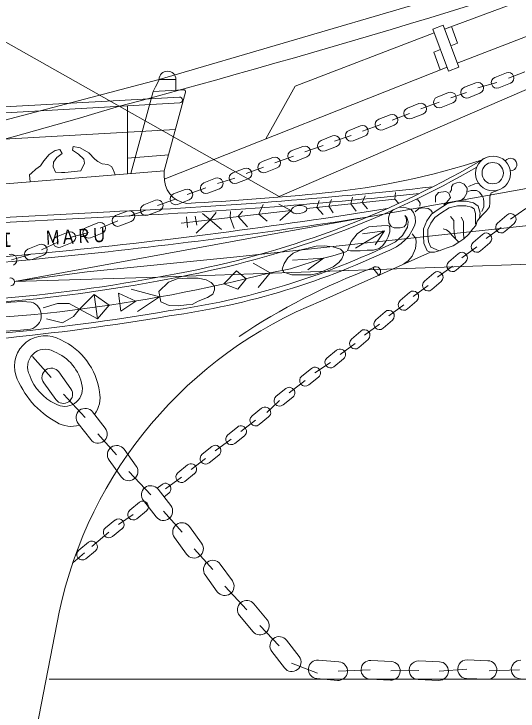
# Model space of a CAD drawing. Units: millimetres, scale not verified. Extents: x -51050 to 51050, y -29700 to 29700.
# Drawn here: x 28345 to 33234, y -18998 to -12239 of the extents above; entities that cross this region are included whole.
import ezdxf
from ezdxf.enums import TextEntityAlignment as Align

# ---------------------------------------------------------------- set-up
doc = ezdxf.new("R2010")
doc.units = ezdxf.units.MM
doc.header["$LTSCALE"] = 100
doc.layers.add('0-0_GL', color=7, linetype='Continuous', lineweight=18)
doc.layers.add('0-3_keijou', color=7, linetype='Continuous', lineweight=18)
doc.styles.add('ＭＳ ゴシック', font='')
doc.styles.get('ＭＳ ゴシック').set_extended_font_data('MS Gothic')

msp = doc.modelspace()

# ---------------------------------------------------------------- linework, layer by layer
at = {"layer": '0-0_GL'}
msp.add_line((28686.3, -18688.6), (43728.6, -18688.6), dxfattribs=at)
at = {"layer": '0-3_keijou'}
for p, q in [((13116.5, -3975.9), (30918.2, -14008.8)), ((32644.5, -12717.5), (36197.5, -11332.6)), ((30918.2, -14008.8), (36380.3, -11641)), ((32406.9, -12385.9), (32507.2, -12348.6)), ((32507.2, -12348.6), (32658.9, -12756.3)), ((32587, -12362.2), (32646.9, -12523.4)), ((32406.9, -12385.9), (32558.6, -12793.6)), ((32581.3, -12547.8), (32646.9, -12523.4)), ((32415.4, -12609.5), (32481, -12585.1)), ((32415.4, -12609.5), (32479.6, -12782.1)), ((29802.5, -13841), (32544.7, -12756.4)), ((32558.6, -12793.6), (32658.9, -12756.3)), ((33008.7, -12854.4), (33120.5, -12810.7)), ((33299.6, -12801.7), (33140.2, -12861)), ((32713.2, -12950.7), (32825, -12907)), ((33028.4, -12904.7), (32844.6, -12957.3)), ((29988.9, -12973.7), (29694.4, -12990.1)), ((33048.1, -12955), (33159.8, -12911.3)), ((29478.8, -13786.4), (29694.4, -12990.1)), ((29803.3, -13759.9), (30009.3, -12998.9)), ((32448.8, -13045.6), (32560.6, -13001.9)), ((32732.9, -13001), (32580.3, -13052.1)), ((32752.5, -13051.3), (32864.3, -13007.6)), ((29953.6, -13101.9), (28206.4, -13200)), ((29950.5, -13045.9), (28254, -13139.6)), ((32160, -13152.7), (32271.8, -13109)), ((32468.5, -13095.8), (32291.5, -13159.3)), ((32488.2, -13146.1), (32599.9, -13102.4)), ((29447.5, -13130.3), (29447.5, -13789)), ((31882.1, -13261.1), (31993.9, -13217.4)), ((32179.7, -13203), (32013.5, -13267.7)), ((32199.4, -13253.3), (32311.1, -13209.6)), ((31901.8, -13311.4), (31726.1, -13374.9)), ((29911.2, -13361.1), (28126.9, -13460.5)), ((31594.7, -13368.3), (31706.5, -13324.6)), ((31921.4, -13361.7), (32033.2, -13318)), ((31323.5, -13466.1), (31435.2, -13422.4)), ((31614.4, -13418.6), (31454.9, -13472.7)), ((31634, -13468.8), (31745.8, -13425.1)), ((31343.1, -13516.4), (31166.4, -13574.7)), ((31034.9, -13568.1), (31146.7, -13524.4)), ((31362.8, -13566.7), (31474.6, -13523)), ((29845.5, -13604), (29447.5, -13636.8)), ((30744.9, -13674.8), (30856.7, -13631.1)), ((31054.6, -13618.4), (30876.3, -13681.4)), ((31074.3, -13668.6), (31186, -13624.9)), ((30466.2, -13780.4), (30577.9, -13736.7)), ((30764.6, -13725.1), (30597.6, -13787)), ((30784.2, -13775.4), (30896, -13731.7)), ((30187.2, -13876.5), (30299, -13832.8)), ((30485.8, -13830.7), (30318.7, -13883.1)), ((30505.5, -13880.9), (30617.3, -13837.2)), ((29892.9, -13984.8), (30004.7, -13941.1)), ((30206.9, -13926.8), (30024.3, -13991.4)), ((30226.6, -13977.1), (30338.3, -13933.4)), ((29605.3, -14090), (29717, -14046.3)), ((29912.6, -14035.1), (29736.7, -14096.6)), ((29932.3, -14085.4), (30044, -14041.7)), ((31185.2, -14126), (32037.3, -14034.1)), ((31611.2, -14080), (31629.7, -14016.7)), ((31723.1, -14068), (31750.9, -14003.2)), ((31611.2, -14080), (31665, -14150.3)), ((31723.1, -14068), (31772.2, -14130.1)), ((33160.5, -14229.4), (33309.7, -14125.1)), ((29331.3, -14194.6), (29443, -14150.9)), ((29624.9, -14140.3), (29462.7, -14201.2)), ((29644.6, -14190.6), (29756.3, -14146.9)), ((29965.7, -14266.2), (31034.7, -14145.9)), ((33034.8, -14268.3), (33124.8, -14188.9)), ((29350.9, -14244.9), (29179.6, -14315)), ((29370.6, -14295.2), (29482.4, -14251.5)), ((30016.9, -14205.4), (30028.4, -14311.2)), ((30101.6, -14200.8), (30120.1, -14287.5)), ((29048.2, -14308.5), (29159.9, -14264.8)), ((32924.3, -14416.9), (33070.5, -14308.8)), ((33106.2, -14349.3), (33196.2, -14269.9)), ((28758.1, -14398.7), (28869.8, -14355)), ((29067.8, -14358.7), (28889.5, -14405.3)), ((29087.5, -14409), (29199.2, -14365.3)), ((31655.9, -14511), (31939.3, -14341.1)), ((32798.6, -14455.8), (32888.6, -14376.4)), ((28777.7, -14449), (28612.5, -14526.3)), ((28797.4, -14499.3), (28909.1, -14455.6)), ((32870.1, -14536.8), (32960.1, -14457.4)), ((28481.1, -14519.7), (28592.8, -14476)), ((32688.2, -14604.4), (32834.4, -14496.3)), ((28500.7, -14570), (28319.7, -14623.1)), ((28520.4, -14620.3), (28632.1, -14576.6)), ((32562.5, -14643.3), (32652.5, -14563.9)), ((31348.3, -14608.5), (31027.2, -14710)), ((32633.9, -14724.3), (32723.9, -14644.9)), ((30828.2, -14750.3), (31027.2, -14710)), ((31824.1, -14700.4), (31883.9, -14773.7)), ((32452, -14791.9), (32598.2, -14683.8)), ((32326.3, -14830.8), (32416.3, -14751.4)), ((32397.8, -14911.8), (32487.8, -14832.4)), ((29750.8, -14931.8), (29768.3, -15030.2)), ((32215.9, -14979.4), (32362, -14871.3)), ((29123.8, -14958.6), (29155.5, -15195)), ((29360.4, -14946.4), (29382.3, -15121.9)), ((32090.2, -15018.3), (32180.1, -14938.9)), ((31979.7, -15166.9), (32125.9, -15058.8)), ((32161.6, -15099.3), (32251.6, -15019.9)), ((31854, -15205.8), (31944, -15126.4)), ((31743.5, -15354.4), (31889.7, -15246.3)), ((31925.4, -15286.8), (32015.4, -15207.4)), ((31617.8, -15393.2), (31707.8, -15313.9)), ((31689.3, -15474.2), (31779.3, -15394.9)), ((31507.4, -15541.8), (31653.6, -15433.7)), ((31380.1, -15575.1), (31473.5, -15499.8)), ((28706.9, -15763.3), (28525.9, -15561.7)), ((31447.8, -15659.2), (31541.3, -15583.9)), ((31135.7, -15751.8), (31229.2, -15676.5)), ((31263.1, -15718.6), (31413.9, -15617.1)), ((28779.9, -15710.7), (28896.9, -15872.9)), ((31015, -15913), (31169.6, -15793.8)), ((31203.5, -15835.9), (31296.9, -15760.6)), ((28633.9, -15816), (28750.9, -15978.2)), ((30887.6, -15946.2), (30981.1, -15870.9)), ((29037.2, -16153.2), (28823.9, -15925.5)), ((30796.1, -16103.9), (30921.5, -15988.2)), ((30955.4, -16030.3), (31048.8, -15955)), ((30653.8, -16137.1), (30747.2, -16061.8)), ((29108.3, -16098), (29231.1, -16255.9)), ((30721.5, -16221.2), (30815, -16145.9)), ((28966.2, -16208.5), (29089, -16366.4)), ((30545.8, -16286.3), (30687.7, -16179.2)), ((30418.5, -16319.5), (30511.9, -16244.2)), ((29341, -16512.7), (29160, -16311.1)), ((30486.2, -16403.6), (30579.7, -16328.3)), ((30297.5, -16475.3), (30452.3, -16361.5)), ((29414, -16460.1), (29531, -16622.3)), ((30170.2, -16508.5), (30263.6, -16433.2)), ((30062.7, -16654.4), (30204, -16550.6)), ((30237.9, -16592.6), (30331.4, -16517.3)), ((29268, -16565.3), (29385, -16727.6)), ((29935.4, -16687.6), (30028.9, -16612.3)), ((29671.3, -16902.6), (29458, -16674.9)), ((29814.4, -16843.4), (29969.3, -16729.6)), ((30003.2, -16771.7), (30096.6, -16696.4)), ((29733.7, -16837.7), (29781.3, -16800.7)), ((29742.4, -16847.4), (29865.2, -17005.2)), ((29800.7, -16922.4), (29847.5, -16886)), ((29600.3, -16957.9), (29723.1, -17115.8)), ((29468.6, -17049.6), (29561.9, -16974.2)), ((29358.9, -17189.1), (29502.5, -17091.6)), ((29536.4, -17133.6), (29629.8, -17058.2)), ((29975.1, -17262.1), (29794.1, -17060.5)), ((29231.6, -17222.5), (29324.9, -17147.1)), ((29299.5, -17306.5), (29392.8, -17231.1)), ((30048.1, -17209.4), (30165.1, -17371.7)), ((29100.7, -17403.4), (29265.5, -17264.5)), ((28973.4, -17436.8), (29066.8, -17361.4)), ((29902.1, -17314.7), (30019.1, -17476.9)), ((30273.1, -17625.9), (30092.1, -17424.3)), ((28914.6, -17562.4), (29030.3, -17464.9)), ((29041.3, -17520.8), (29134.6, -17445.4)), ((30346.1, -17573.2), (30463.1, -17735.5)), ((30200.1, -17678.5), (30317.1, -17840.7)), ((30603.4, -18015.8), (30390.1, -17788.1)), ((30672.8, -17958.5), (30800.1, -18112.7)), ((28445.7, -19776.9), (28783.4, -18039.1)), ((30534, -18073.1), (30661.3, -18227.3)), ((30917.5, -18366.3), (30730.7, -18170)), ((30989, -18311.5), (31110.6, -18470.2)), ((30846.1, -18421), (30967.8, -18579.7)), ((31297.9, -18503.8), (31497.2, -18521.2)), ((31805.7, -18508.3), (32005.4, -18518.5)), ((32271.4, -18512.4), (32471.3, -18520.3)), ((32741.6, -18502), (32941.4, -18509.9)), ((31290.3, -18629), (31036.9, -18533.3)), ((31801.1, -18598.2), (31489.3, -18610.9)), ((32271.7, -18603.2), (32000.8, -18608.4)), ((32738, -18591.9), (32467.7, -18610.2)), ((33247.7, -18598.3), (32952.1, -18607.9)), ((31282.2, -18683.1), (31481.5, -18700.5)), ((31796.5, -18688.1), (31996.2, -18698.3)), ((32264.4, -18692.3), (32464.2, -18700.1)), ((32734.5, -18681.9), (32934.4, -18689.7))]:
    msp.add_line(p, q, dxfattribs=at)
for points in [[(32521.4, -12386.6), (36095.2, -11057.5), (40351.6, -9445.5)], [(28116.4, -13306.2), (29752.9, -12874.4), (33526.9, -11767), (35240.4, -11233.9), (36064.6, -10975.2)], [(30788.8, -13450.9), (31073.5, -12940.9), (32421.1, -12423.9)], [(29803.3, -13804.4), (29803.3, -13759.9), (23927.9, -14240.5), (20517.6, -14439.4), (20517.6, -12604.8)], [(29694.4, -12990.1), (29717.3, -12945.6), (29735.8, -12911.5), (29752.9, -12874.4), (29915.6, -12874.4), (29915.6, -12977.7)], [(28350.5, -14832.2), (30919.3, -14361), (37061.5, -13259.6)], [(28918.9, -13523.9), (28914.1, -13559), (28969.6, -13598.6), (29021.4, -13646), (29027.6, -13686.8), (28994.4, -13761.8), (28840, -13777.8), (28805.5, -13777.8), (28749, -13774.4), (28725.7, -13720.5), (28728.1, -13676.9), (28762.1, -13629.7), (28811, -13591.6), (28790.8, -13554.3), (28743.1, -13563.9), (28687.2, -13602), (28635.8, -13664.5), (28602, -13710.6), (28556.2, -13744.8), (28514, -13783), (28496.8, -13798.5), (28501.2, -13866.4)], [(28918.9, -13523.9), (28986.8, -13536.8), (29070, -13585.1), (29130.8, -13645.9), (29158.3, -13671), (29199.4, -13691.3), (29255.6, -13700.6), (29290.3, -13719.4), (29307.9, -13747.3), (29326.5, -13798.9)], [(28350.5, -14832.2), (29055.8, -14741), (30507.5, -14595.5), (33849.1, -14235.1), (37310, -13879.4)], [(32669.3, -13871.6), (32640.1, -13876.1), (32603.5, -13889.3), (32588.9, -13915.6), (32587.5, -13944.8), (32572.9, -13969.6)], [(32669.3, -13871.6), (32712, -13888.3), (32739.6, -13929.8), (32736.2, -13976.4), (32712, -14021.4), (32693, -14038.6), (32680.9, -14043.8)], [(32753.5, -13912.5), (32815.7, -13884.9), (32848.5, -13881.4)], [(32046.7, -13971.5), (32037.3, -14034.1), (32075.9, -14076.2)], [(33033.2, -13950.2), (32973.3, -13974.2), (32958.5, -14013.7), (32958.5, -14070.4), (32956, -14109.8), (32926.4, -14146.8), (32896.8, -14181.3), (32861, -14218.6), (32837.2, -14248.4), (32823.6, -14291), (32796.5, -14323.9), (32753.9, -14378.1), (32707.4, -14420.7), (32660.6, -14451.1), (32602.8, -14486.6), (32546.6, -14507.9), (32509.8, -14521.4), (32467.2, -14536.9), (32422.6, -14548.5), (32386.1, -14550.1)], [(32432, -14064.6), (32433.8, -14007.5), (32463.1, -13969.5), (32534, -13959.2), (32561.6, -13978.2), (32577.2, -14017.9), (32558.2, -14043.8), (32537.4, -14069.7), (32515, -14088.7)], [(32881.7, -14154.3), (32900.3, -14109.6), (32900.3, -14065), (32898.4, -14029.6), (32885.4, -14001.7), (32861.2, -13966.4), (32829.6, -13951.5), (32809.1, -13951.5), (32777.5, -13951.5), (32745.8, -13960.8)], [(31306.5, -14048.9), (31281.1, -14115.6), (31344.1, -14183.6)], [(32861, -14218.6), (32865.7, -14172), (32847, -14102.1), (32800.4, -14069.4), (32730.4, -14055.4), (32641.7, -14055.4), (32548.4, -14078.7), (32459.8, -14134.7), (32394.5, -14181.3), (32347.8, -14246.6), (32315.2, -14321.2), (32315.2, -14391.2), (32319.8, -14461.1), (32352.5, -14535.7), (32386.1, -14550.1), (31321.9, -15023.9)], [(31425.3, -14038), (31399.4, -14102.9), (31441.2, -14169.2)], [(32282.1, -14104), (32283.5, -14074.8), (32273.3, -14057.3), (32261.6, -14041.2), (32251.4, -14041.2)], [(30760.9, -14086), (30721.1, -14181.2), (30799.3, -14247.3)], [(30914.6, -14082.4), (31034.7, -14145.9), (30923.9, -14242.5)], [(32152.8, -14242.7), (32149.9, -14276.6), (32129.2, -14303.1), (32090.1, -14313.4), (32033.3, -14313.4), (32004.2, -14300.1), (31980.5, -14263.2), (31977.8, -14215.6), (31989.7, -14172), (32022.7, -14137.5), (32073.8, -14115.3), (32127.2, -14113.9), (32194.6, -14131), (32218.3, -14164.1), (32236.9, -14207.7), (32238.2, -14259.2), (32228.8, -14294.5), (32204.6, -14341.8), (32172.9, -14394.6), (32139, -14430.6), (32101, -14466.5), (32054.3, -14496.8)], [(32235.3, -14158), (32267.7, -14129), (32308.6, -14120.5), (32363.2, -14125.6), (32388.7, -14142.6), (32400.7, -14161.4), (32402.4, -14166.5)], [(32820.1, -14175.7), (32807.8, -14129.5), (32782.3, -14111.7), (32725.9, -14100.4), (32647.3, -14100.4), (32566.3, -14120.6), (32484.9, -14172.1), (32426.7, -14213.6), (32387.2, -14269), (32360.2, -14330.6), (32360.2, -14389.7), (32364.2, -14450.3), (32386.6, -14501.4), (32468.4, -14536.5)], [(26643.7, -14305.6), (27942, -14229.7), (29273.5, -14157.3)], [(30112.5, -14365.2), (30246.5, -14234.6), (30174.2, -14174.9)], [(30305.9, -14162.9), (30246.5, -14234.6), (30359.2, -14328.4)], [(30446.5, -14153.4), (30441.2, -14212.7), (30481.6, -14319.2)], [(30562.2, -14149.9), (30518.5, -14204), (30609.4, -14302.6)], [(32046.3, -14448.8), (32113.1, -14386.6), (32162.9, -14305.1), (32167.5, -14255.3), (32153.9, -14212.3), (32135.8, -14191.9), (32147.7, -14214), (32152.8, -14242.7)], [(32820.1, -14175.7), (32820.1, -14217.3), (32820.1, -14264.4), (32823.6, -14291)], [(26645.8, -14354.9), (27944.1, -14279), (29275.6, -14206.6)], [(32577, -14202.2), (32610.2, -14242.1), (32610.2, -14295.3), (32612.5, -14361.8), (32630.2, -14423.9), (32660.6, -14451.1)], [(32681.2, -14211.1), (32705.6, -14251), (32705.6, -14297.5), (32705.6, -14359.6), (32707.4, -14420.7)], [(32508.7, -14323.4), (32538.4, -14331.1), (32570.4, -14353.9), (32594.8, -14387.5), (32630.2, -14423.9)], [(31848.6, -14477), (31939.3, -14341.1), (31723.9, -14371.3)], [(32206.3, -14372.8), (32243.8, -14415.4), (32247.2, -14452.9), (32238.7, -14514.2), (32206.3, -14589.2), (32167.1, -14631.9), (32124.5, -14660.8)], [(28350.5, -14832.7), (29741.7, -14792.9), (34925.4, -14611.8), (37516.1, -14536.6)], [(31348.3, -14608.5), (31438.4, -14585.7), (31511.2, -14561.9), (31574.1, -14540.9)], [(30663.8, -14656.9), (30828.2, -14750.3), (30714.2, -14891.1)], [(31046.1, -14625.1), (31348.3, -14608.5), (31194.9, -14719.5)], [(29750.8, -14931.8), (29842.9, -14840.3), (29927.1, -14807.7), (30025, -14799.5), (30131, -14799.5), (30209.8, -14815.8), (30256, -14843), (30288.6, -14878.3), (30288.6, -14913.6), (30272.3, -14957.1), (30220.7, -14987), (30131, -15025), (30073.9, -15054.9), (30019.5, -15060.3), (29938, -15068.5), (29851, -15065.8), (29768.3, -15030.2)], [(29481, -14909.1), (29755.3, -14983.4), (29542.7, -15122.6)], [(28981.7, -15102.6), (29123.8, -14958.6), (29268.7, -15063.1)], [(29360.4, -14946.4), (29527.8, -15022.6), (29382.3, -15121.9)], [(28175.6, -15052.3), (28316.1, -15032.4), (28429, -15026.1), (28511.9, -15032.4)], [(28981.7, -15102.6), (28879, -15047.7), (28767.4, -15047.7), (28628, -15087.6)], [(28981.7, -15102.6), (29155.5, -15195), (29268.7, -15063.1)], [(28981.7, -15102.6), (28922.8, -15171.2), (28815.2, -15234.9), (28659.8, -15195.1)], [(28213.3, -15314.8), (28308.1, -15312), (28409.5, -15306.3), (28505.2, -15294.9)]]:
    msp.add_lwpolyline(points, dxfattribs=at)
for points in [[(31580, -14532.8), (31616.1, -14445.7), (31673.2, -14370.6), (31727.4, -14331.5), (31787.5, -14304.4), (31862.6, -14298.4), (31910.8, -14292.4), (31967.9, -14289.4), (31985.9, -14295.4), (31988.9, -14319.5), (31988.9, -14352.5), (31973.9, -14400.6), (31952.8, -14445.7), (31919.8, -14487.8), (31886.7, -14514.8), (31832.6, -14529.8), (31769.4, -14529.8), (31703.3, -14535.8), (31661.2, -14535.8), (31610.1, -14535.8)], [(30946, -14714.9), (30965.1, -14657.5), (31001, -14604.9), (31051.3, -14557.1), (31130.2, -14526), (31197.2, -14509.3), (31276.2, -14490.1), (31352.8, -14487.7), (31438.9, -14497.3), (31513.1, -14521.2), (31539.4, -14547.5), (31541.8, -14576.2), (31525, -14614.5), (31496.3, -14648), (31441.3, -14691), (31388.7, -14712.6), (31336, -14736.5), (31288.2, -14755.6), (31228.3, -14767.6), (31161.3, -14767.6), (31111.1, -14767.6), (31039.3, -14767.6), (30991.4, -14753.2), (30962.7, -14743.6)], [(30598.3, -14807), (30503.6, -14731), (30380.4, -14857.3), (30515.4, -14908.9)]]:
    msp.add_lwpolyline(points, close=True, dxfattribs=at)
for centre, radius in [((32991.3, -13786.1), 169.4), ((32988.2, -13782.9), 103.7)]:
    msp.add_circle(centre, radius, dxfattribs=at)
for centre, radius, start, end in [((5357.1, 76769.9), 93055.6, 284.95266, 288.80786), ((29834.2, -12876.3), 81.4, 1.36618, 178.63382), ((33140.2, -12861), 54, 291.35572, 111.35572), ((32844.6, -12957.3), 54, 291.35572, 111.35572), ((33028.4, -12904.7), 54, 111.35572, 291.35572), ((29990, -12993.6), 20, 344.8557, 93.18837), ((32732.9, -13001), 54, 111.35572, 291.35572), ((32580.3, -13052.1), 54, 291.35572, 111.35572), ((29952, -13073.9), 28, 273.18837, 93.18837), ((32291.5, -13159.3), 54, 291.35572, 111.35572), ((32468.5, -13095.8), 54, 111.35572, 291.35572), ((14267.4, 37556.6), 52892.6, 279.16799, 286.58779), ((32179.7, -13203), 54, 111.35572, 291.35572), ((32013.5, -13267.7), 54, 291.35572, 111.35572), ((31901.8, -13311.4), 54, 111.35572, 291.35572), ((31614.4, -13418.6), 54, 111.35572, 291.35572), ((31726.1, -13374.9), 54, 291.35572, 111.35572), ((31454.9, -13472.7), 54, 291.35572, 111.35572), ((31343.1, -13516.4), 54, 111.35572, 291.35572), ((31054.6, -13618.4), 54, 111.35572, 291.35572), ((31166.4, -13574.7), 54, 291.35572, 111.35572), ((28283.1, -5825.4), 9080.8, 281.14109, 300.74094), ((30876.3, -13681.4), 54, 291.35572, 111.35572), ((33160.1, -13699.8), 61.8, 269.01295, 145.14942), ((30764.6, -13725.1), 54, 111.35572, 291.35572), ((30646.8, -6818.7), 7191.7, 275.72346, 288.14763), ((28293, -5859.9), 9080.8, 281.14109, 300.00252), ((30485.8, -13830.7), 54, 111.35572, 291.35572), ((30597.6, -13787), 54, 291.35572, 111.35572), ((30051.9, -13827.9), 249.7, 174.61256, 263.08437), ((30318.7, -13883.1), 54, 291.35572, 111.35572), ((27069, 34955.4), 49162.2, 272.57012, 276.23248), ((30206.9, -13926.8), 54, 111.35572, 291.35572), ((26981.5, 36301.7), 50560.4, 272.60056, 276.01237), ((29912.6, -14035.1), 54, 111.35572, 291.35572), ((30024.3, -13991.4), 54, 291.35572, 111.35572), ((28615.9, 13517.2), 27628.8, 272.91681, 275.70834), ((29736.7, -14096.6), 54, 291.35572, 111.35572), ((29624.9, -14140.3), 54, 111.35572, 291.35572), ((23230.1, 40306.5), 55129, 275.67446, 279.11711), ((29462.7, -14201.2), 54, 291.35572, 111.35572), ((33160.5, -14229.4), 54, 311.41665, 131.41665), ((23224.8, 40253.5), 55129, 275.67446, 278.92058), ((29350.9, -14244.9), 54, 111.35572, 291.35572), ((29067.8, -14358.7), 54, 111.35572, 291.35572), ((29179.6, -14315), 54, 291.35572, 111.35572), ((33070.5, -14308.8), 54, 131.41665, 311.41665), ((28889.5, -14405.3), 54, 291.35572, 111.35572), ((32924.3, -14416.9), 54, 311.41665, 131.41665), ((28777.7, -14449), 54, 111.35572, 291.35572), ((28832.9, -7842), 7346.8, 277.8888, 295.9371), ((32834.4, -14496.3), 54, 131.41665, 311.41665), ((28500.7, -14570), 54, 111.35572, 291.35572), ((28612.5, -14526.3), 54, 291.35572, 111.35572), ((28840.9, -7889.9), 7346.8, 277.8888, 295.9371), ((23443.7, 38074.4), 52886.7, 272.68352, 275.68333), ((28319.7, -14623.1), 54, 291.35572, 111.35572), ((32688.2, -14604.4), 54, 311.41665, 131.41665), ((23438.4, 38021.4), 52886.7, 272.68352, 275.68333), ((32598.2, -14683.8), 54, 131.41665, 311.41665), ((34071.7, -20662.7), 6371.9, 110.65488, 123.78435), ((31854, -14737.1), 47.3, 309.23563, 129.23563), ((26904.9, 524.8), 15613.9, 269.0457, 281.61173), ((26895, 559.3), 15613.9, 269.12389, 281.61173), ((27018.8, 201), 15429, 269.80149, 284.29399), ((28313.2, -14836.6), 37.5, 272.11287, 101.61458), ((32452, -14791.9), 54, 311.41665, 131.41665), ((32362, -14871.3), 54, 131.41665, 311.41665), ((32215.9, -14979.4), 54, 311.41665, 131.41665), ((28474.8, -15162.8), 135.5, 282.94479, 74.13761), ((32877.8, -18910), 4186, 111.82002, 167.99223), ((32125.9, -15058.8), 54, 131.41665, 311.41665), ((26032.7, 7155.8), 22598.3, 271.2545, 279.70253), ((31979.7, -15166.9), 54, 311.41665, 131.41665), ((26040.7, 7107.8), 22598.3, 271.19305, 279.70253), ((31889.7, -15246.3), 54, 131.41665, 311.41665), ((31743.5, -15354.4), 54, 311.41665, 131.41665), ((28647.9, -15656.3), 297.6, 59.42835, 196.84327), ((28533.4, -15990.3), 647.4, 7.60939, 65.7518), ((31653.6, -15433.7), 54, 131.41665, 311.41665), ((28648.2, -15661.2), 171.6, 60.34013, 209.32491), ((28570.2, -15925), 443.9, 10.18174, 68.46705), ((31507.4, -15541.8), 54, 308.85066, 128.85066), ((31413.9, -15617.1), 54, 128.85066, 308.85066), ((28706.9, -15763.3), 90, 35.79843, 215.79843), ((31263.1, -15718.6), 54, 308.85066, 128.85066), ((29170.7, -15441), 862.1, 200.4755, 241.48395), ((28942.2, -15591.2), 469.6, 199.14518, 245.37191), ((31169.6, -15793.8), 54, 128.85066, 308.85066), ((28837.7, -15872.8), 171.5, 237.90076, 8.81209), ((28823.9, -15925.5), 90, 215.79843, 35.79843), ((31015, -15913), 54, 308.85066, 128.85066), ((28901.8, -15959.2), 278.6, 324.07762, 11.2894), ((30921.5, -15988.2), 54, 128.85066, 308.85066), ((29037.2, -16153.2), 90, 37.87646, 217.87646), ((30781.1, -16103.9), 54, 308.85066, 128.85066), ((30687.7, -16179.2), 54, 128.85066, 308.85066), ((28901.8, -15959.2), 278.6, 239.19991, 286.34504), ((29160, -16311.1), 90, 217.87646, 37.87646), ((30545.8, -16286.3), 54, 308.85066, 128.85066), ((30452.3, -16361.5), 54, 128.85066, 308.85066), ((29341, -16512.7), 90, 35.79843, 215.79843), ((30297.5, -16475.3), 54, 308.85066, 128.85066), ((30204, -16550.6), 54, 128.85066, 308.85066), ((29458, -16674.9), 90, 215.79843, 35.79843), ((30062.7, -16654.4), 54, 308.85066, 128.85066), ((29969.3, -16729.6), 54, 128.85066, 308.85066), ((29671.3, -16902.6), 90, 37.87646, 217.87646), ((29814.4, -16843.4), 54, 307.80544, 127.80544), ((29595.9, -17016.2), 54, 308.93168, 128.93168), ((29794.1, -17060.5), 90, 217.87646, 37.87646), ((29502.5, -17091.6), 54, 128.93168, 308.93168), ((29358.9, -17189.1), 54, 308.93168, 128.93168), ((29265.5, -17264.5), 54, 128.93168, 308.93168), ((29975.1, -17262.1), 90, 35.79843, 215.79843), ((29100.7, -17403.4), 54, 308.93168, 128.93168), ((29007.3, -17478.8), 54, 128.93168, 308.93168), ((30092.1, -17424.3), 90, 215.79843, 35.79843), ((30273.1, -17625.9), 90, 35.79843, 215.79843), ((30390.1, -17788.1), 90, 215.79843, 35.79843), ((30603.4, -18015.8), 90, 39.54612, 219.54612), ((30730.7, -18170), 90, 219.54612, 39.54612), ((30917.5, -18366.3), 90, 37.46808, 217.46808), ((31039.2, -18525), 90, 217.46808, 37.46808), ((31290.1, -18593.4), 90, 84.9924, 264.9924), ((31801.1, -18598.2), 90, 87.07043, 267.07043), ((32267.9, -18602.4), 90, 87.75085, 267.75085), ((32738, -18591.9), 90, 87.75085, 267.75085), ((32937.9, -18599.8), 90, 267.75085, 87.75085), ((33258.4, -18595), 90, 88.74008, 268.74008), ((31489.3, -18610.9), 90, 264.9924, 84.9924), ((32000.8, -18608.4), 90, 267.07043, 87.07043), ((32467.7, -18610.2), 90, 267.75085, 87.75085)]:
    msp.add_arc(centre, radius, start, end, dxfattribs=at)
msp.add_ellipse((31110.1, -14136.8), major_axis=(-75.4, -9), ratio=0.515635, dxfattribs=at)

# ---------------------------------------------------------------- texts
at = {"layer": '0-3_keijou', "style": 'ＭＳ ゴシック', "width": 0.8}
msp.add_text('ＭＥＩＪＩ\u3000\u3000ＭＡＲＵ', height=137.5, rotation=3, dxfattribs=at).set_placement((27603.1, -14575.4), align=Align.BOTTOM_LEFT)

doc.saveas('drawing.dxf')
